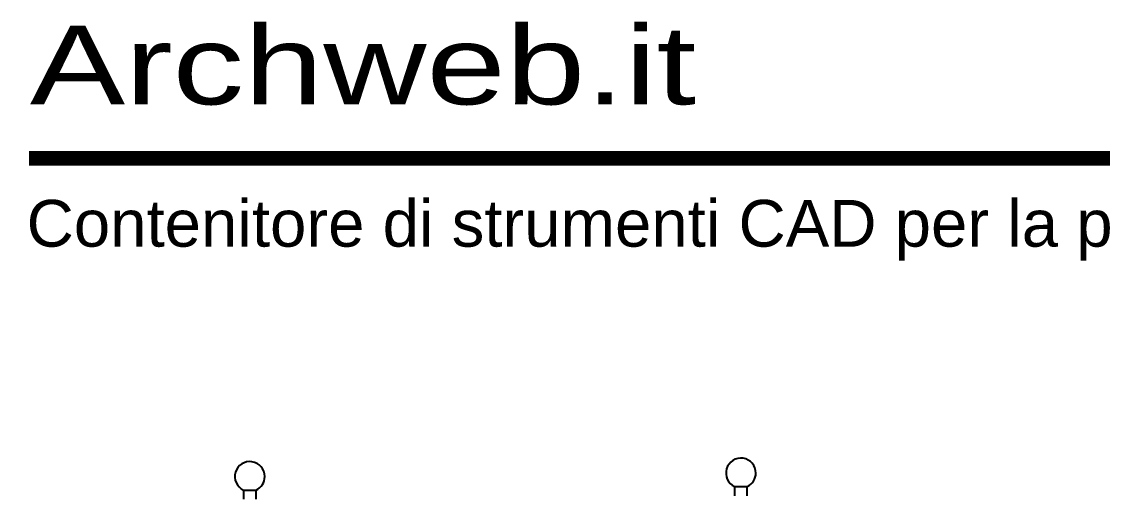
# Model space of a CAD drawing. Header units: millimetres. Extents: x 500 to 613, y 94 to 180.
# Drawn here: x 500.25 to 532.31, y 165.92 to 179.89 of the extents above; entities that cross this region are included whole.
import ezdxf

# ---------------------------------------------------------------- set-up
doc = ezdxf.new("R2010")
doc.units = ezdxf.units.MM
doc.layers.add('RUBINETTI', color=251, linetype='Continuous')
doc.layers.add('www.archweb.it - blocchi dwg', color=2, linetype='Continuous')
doc.styles.get("Standard").update_dxf_attribs({"font": 'arial.ttf'})

msp = doc.modelspace()

# ---------------------------------------------------------------- linework, layer by layer
at = {"layer": 'RUBINETTI'}
for p, q in [((521.397, 166.096), (521.397, 165.823)), ((521.397, 166.096), (521.773, 166.096)), ((521.773, 165.823), (521.773, 166.096)), ((506.827, 165.994), (506.827, 165.72)), ((506.827, 165.994), (507.015, 165.994)), ((507.015, 165.994), (507.202, 165.994)), ((507.202, 165.72), (507.202, 165.994))]:
    msp.add_line(p, q, dxfattribs=at)
for centre, start, end in [((507.015, 166.395), 0, 244.9152), ((521.585, 166.497), 0, 244.9152), ((507.015, 166.395), 295.0848, 0), ((521.585, 166.497), 295.0848, 0)]:
    msp.add_arc(centre, 0.443, start, end, dxfattribs=at)
at = {"layer": 'www.archweb.it - blocchi dwg', "color": 7, "ltscale": 0.02, "true_color": 0xffffff, "const_width": 0.432}
msp.add_lwpolyline([(500.464, 175.832), (611.134, 175.832)], dxfattribs=at)

# ---------------------------------------------------------------- texts
at = {"layer": 'www.archweb.it - blocchi dwg', "color": 7, "width": 1.3}
msp.add_text('Archweb.it', height=2.3313, dxfattribs=at).set_placement((500.494, 177.433))
at = {"layer": 'www.archweb.it - blocchi dwg', "color": 253}
msp.add_text('Contenitore di strumenti CAD per la progettazione architettonica', height=1.38768, dxfattribs=at).set_placement((500.397, 173.213))

doc.saveas('drawing.dxf')
